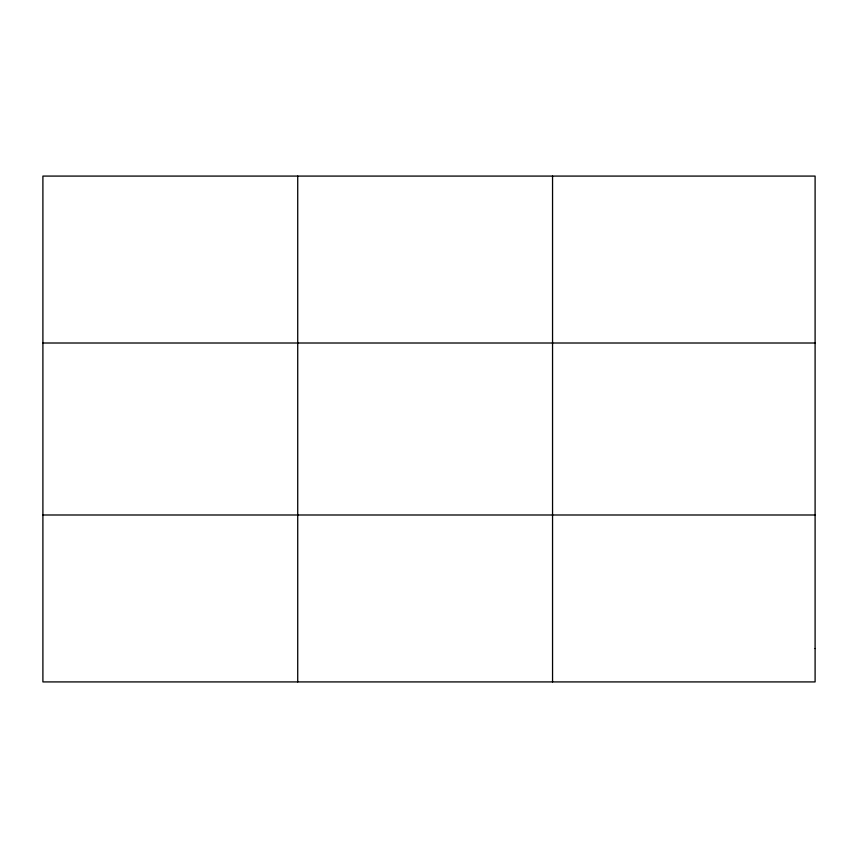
<?xml version="1.0" encoding="UTF-8"?>
<svg xmlns="http://www.w3.org/2000/svg" width="858" height="858" viewBox="0 0 858 858"><rect width="100%" height="100%" fill="white"/><g stroke="black" fill="none" stroke-linecap="round" stroke-linejoin="round"><path stroke-width="1.29" d="M297.726 176.083L297.726 681.917M552.552 176.083L552.552 681.917M42.9 343.007L815.1 343.007M42.9 514.993L815.1 514.993M815.1 648.53L815.1 681.917L42.9 681.917L42.9 176.083L815.1 176.083L815.1 648.53"/></g></svg>
